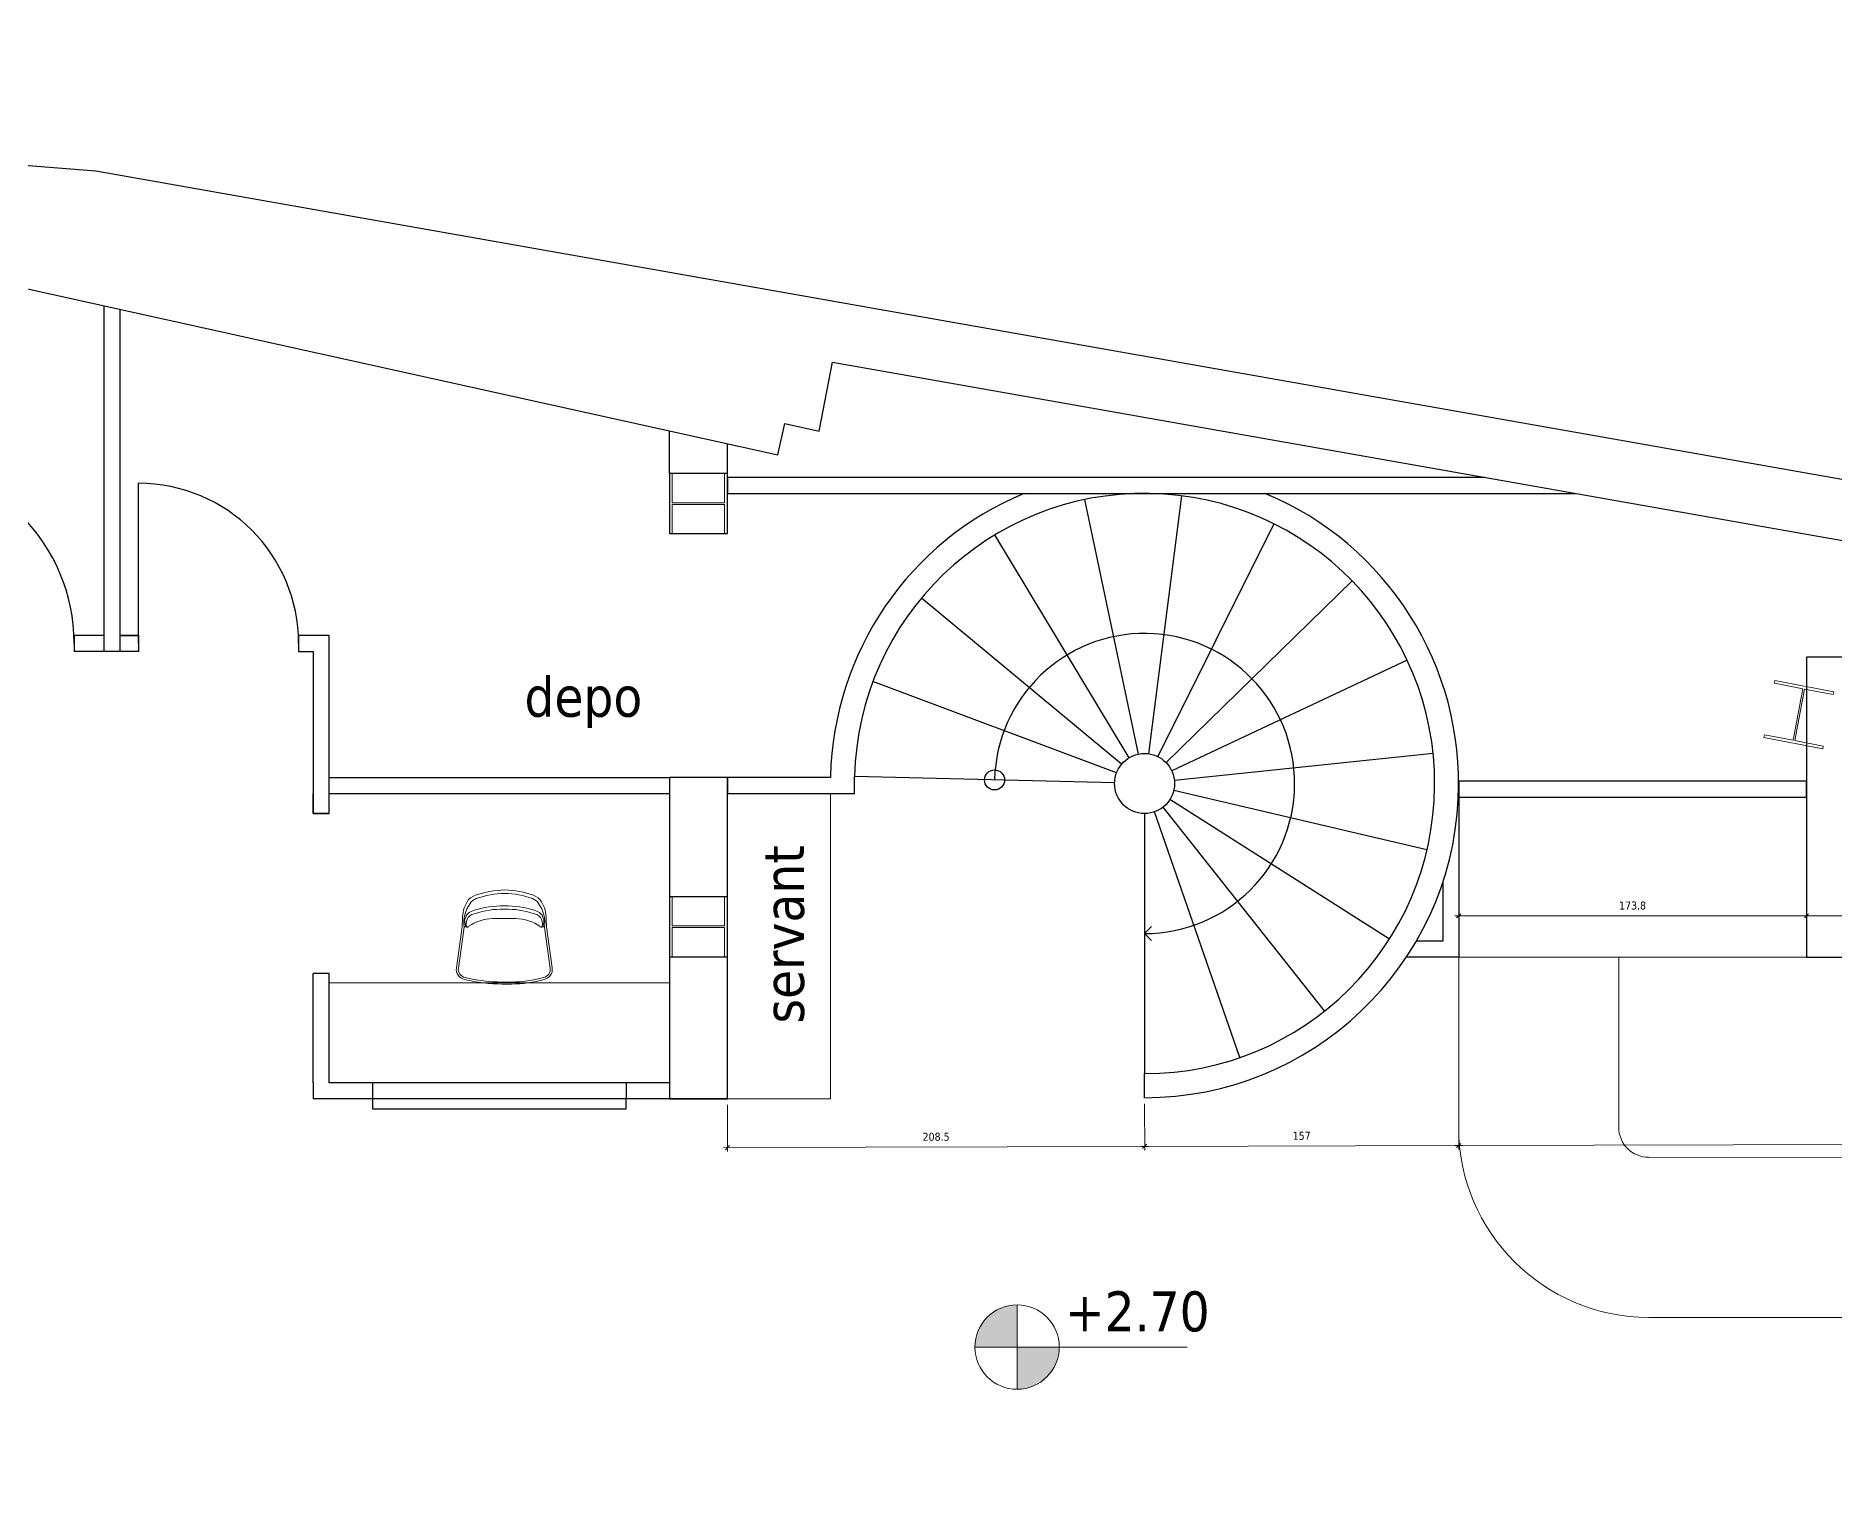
# Model space of a CAD drawing. Header units: centimetres. Extents: x 4865 to 155105, y -10632 to -8826.
# Drawn here: x 5763 to 6662, y -9558 to -8826 of the extents above; entities that cross this region are included whole.
import ezdxf

# ---------------------------------------------------------------- set-up
doc = ezdxf.new("R2010")
doc.units = ezdxf.units.CM
doc.header["$MEASUREMENT"] = 0
doc.header["$PDMODE"] = 3
for name, color, linetype, lineweight in [('ahsap', 34, 'Continuous', 13), ('banko cam', 130, 'Continuous', 9), ('kontra-tefriş', 205, 'Continuous', 18), ('metraj', 7, 'Continuous', 5), ('çıktı', 255, 'Continuous', 5)]:
    doc.layers.add(name, color=color, linetype=linetype, lineweight=lineweight)
doc.layers.add('As Built', color=7, linetype='Continuous', true_color=0x5a5a5a)
doc.layers.add('OLCU', color=63, linetype='Continuous')
doc.styles.get("Standard").update_dxf_attribs({"font": 'tahoma.ttf'})
doc.dimstyles.new('esra 1-20', dxfattribs={"dimscale": 0, "dimtxt": 4, "dimasz": 3, "dimexe": 2, "dimexo": 3, "dimgap": 3, "dimtad": 1, "dimdec": 1, "dimzin": 9, "dimdsep": 46, "dimtxsty": 'Standard', "dimblk": 'OBLIQUE', "dimcen": 2, "dimdle": 2, "dimadec": 0, "dimazin": 0, "dimtfac": 1, "dimtdec": 1, "dimtix": 1, "dimtmove": 1, "dimatfit": 3, "dimldrblk": 'OBLIQUE', "dimfxl": 1, "dimtolj": 1, "dimtzin": 0, "dimlwd": 5, "dimlwe": 5, "dimarcsym": 0})

# ---------------------------------------------------------------- blocks, each defined once
blk = doc.blocks.new('S2')
at = {"layer": 'kontra-tefriş'}
for p, q in [((-11.35, 0), (-6.03, 0)), ((-6.03, 6.36), (-7.79, 6.36)), ((-6.03, 4.73), (-7.79, 4.73)), ((-6.03, 6.36), (-3.56, 6.36)), ((-6.03, 4.73), (-3.56, 4.73)), ((0, 0), (-6.03, 0)), ((-29.64, -24.57), (-26.77, -4.17)), ((-28.64, -24.68), (-25.78, -4.28)), ((-26.77, -4.17), (-26.63, -0.2)), ((17.29, -24.68), (14.43, -4.28)), ((15.42, -4.17), (15.28, -0.2)), ((18.29, -24.57), (15.42, -4.17)), ((-6.86, -32.68), (-6.78, -32.68)), ((-5.37, -31.68), (-6.7, -31.68)), ((-5.37, -32.68), (-6.7, -32.68)), ((-5.37, -31.68), (-2.15, -31.68)), ((-5.37, -32.68), (-2.15, -32.68))]:
    blk.add_line(p, q, dxfattribs=at)
for centre, radius, start, end in [((-18.15, 4.89), 7.08, 107.1637, 149.82457), ((-18.15, 4.89), 5.36, 107.1637, 149.82457), ((-5.12, -29.94), 44.26, 90.31364, 109.97271), ((-5.12, -29.97), 42.57, 90.31593, 110.07021), ((-5.6, -26.46), 40.78, 69.18465, 89.66621), ((-5.6, -26.52), 39.11, 69.05246, 89.66297), ((6.8, 4.89), 5.36, 30.17543, 72.8363), ((6.8, 4.89), 7.08, 30.17543, 72.8363), ((-9.24, -0.29), 17.39, 149.82457, 179.71953), ((-9.73, -2.02), 16.21, 143.65913, 188.02324), ((-20.11, -1.59), 5.36, 154.24347, 207.07892), ((-20.82, -0.44), 4.28, 110.42233, 164.0764), ((-20.36, -2.01), 4.28, 110.59679, 173.05167), ((-11.35, -20.95), 20.95, 90, 126.01163), ((-6.78, -38.15), 44.52, 91.2998, 110.42233), ((-6.78, -38.15), 42.89, 91.2998, 110.59679), ((-4.57, -38.15), 42.89, 69.40321, 88.7002), ((-4.57, -38.15), 44.52, 69.57767, 88.7002), ((9.01, -2.01), 4.28, 6.94833, 69.40321), ((9.47, -0.44), 4.28, 15.9236, 69.57767), ((-1.63, -2.02), 16.21, 351.97676, 36.34087), ((-2.11, -0.29), 17.39, 0.28047, 30.17543), ((8.76, -1.59), 5.36, 332.92108, 25.75653), ((-2.87, -42.97), 44.97, 119.46037, 120.6303), ((-24.29, -3.46), 0.826, 224.43234, 318.44853), ((-20.83, -2.45), 3.89, 165.784, 208.11862), ((0, -20.95), 20.95, 53.98837, 90), ((12.94, -3.46), 0.826, 221.55147, 315.56766), ((9.48, -2.45), 3.89, 331.88138, 14.216), ((-8.49, -42.97), 44.97, 59.3697, 60.53963), ((-24.26, -25.18), 5.42, 173.5544, 256.34639), ((-24.26, -25.18), 4.42, 173.5544, 256.34639), ((12.91, -25.18), 4.42, 283.65361, 6.4456), ((12.91, -25.18), 5.42, 283.65361, 6.4456), ((-6.86, 46.41), 79.09, 256.34639, 270.12254), ((-6.86, 46.41), 78.09, 256.34639, 270.12254), ((-2.02, 27.17), 58.85, 269.8679, 285.73999), ((-2.02, 27.16), 59.84, 269.86801, 285.70967)]:
    blk.add_arc(centre, radius, start, end, dxfattribs=at)
blk = doc.blocks.new('_Oblique')
at = {"layer": 'OLCU', "color": 0}
blk.add_line((-0.35, -0.35), (0.35, 0.35), dxfattribs=at)
blk = doc.blocks.new('*D7')
at = {"layer": 'As Built', "color": 0, "lineweight": 5, "transparency": 16777216}
for p, q in [((6474.43, -9283.65), (6474.43, -9263.96)), ((6648.26, -9283.65), (6648.26, -9263.96)), ((6472.43, -9265.96), (6650.26, -9265.96))]:
    blk.add_line(p, q, dxfattribs=at)
at = {"layer": 'Defpoints', "color": 0, "transparency": 16777216}
for p in [(6648.26, -9265.96), (6474.43, -9286.65), (6648.26, -9286.65)]:
    blk.add_point(p, dxfattribs=at)
at = {"layer": 'As Built', "color": 0, "lineweight": 5, "transparency": 16777216, "xscale": 3, "yscale": 3, "zscale": 3, "rotation": 180}
blk.add_blockref('_Oblique', (6474.43, -9265.96), dxfattribs=at)
at = {"layer": 'As Built', "color": 0, "lineweight": 5, "transparency": 16777216, "xscale": 3, "yscale": 3, "zscale": 3}
blk.add_blockref('_Oblique', (6648.26, -9265.96), dxfattribs=at)
at = {"layer": 'As Built', "color": 0, "transparency": 16777216, "insert": (6561.34, -9260.87), "char_height": 4, "attachment_point": 5}
blk.add_mtext('\\A1;173.8', dxfattribs=at)
blk = doc.blocks.new('*D8')
at = {"layer": 'As Built', "color": 0, "lineweight": 5, "transparency": 16777216}
for p, q in [((6648.26, -9283.65), (6648.26, -9263.96)), ((6798.26, -9283.65), (6798.26, -9263.96)), ((6646.26, -9265.96), (6800.26, -9265.96))]:
    blk.add_line(p, q, dxfattribs=at)
at = {"layer": 'Defpoints', "color": 0, "transparency": 16777216}
for p in [(6798.26, -9265.96), (6648.26, -9286.65), (6798.26, -9286.65)]:
    blk.add_point(p, dxfattribs=at)
at = {"layer": 'As Built', "color": 0, "lineweight": 5, "transparency": 16777216, "xscale": 3, "yscale": 3, "zscale": 3, "rotation": 180}
blk.add_blockref('_Oblique', (6648.26, -9265.96), dxfattribs=at)
at = {"layer": 'As Built', "color": 0, "lineweight": 5, "transparency": 16777216, "xscale": 3, "yscale": 3, "zscale": 3}
blk.add_blockref('_Oblique', (6798.26, -9265.96), dxfattribs=at)
at = {"layer": 'As Built', "color": 0, "transparency": 16777216, "insert": (6723.26, -9260.88), "char_height": 4, "attachment_point": 5}
blk.add_mtext('\\A1;150', dxfattribs=at)
blk = doc.blocks.new('*D16')
at = {"layer": 'As Built', "color": 0, "lineweight": 5, "transparency": 16777216}
for p, q in [((6108.95, -9360.44), (6109.01, -9383.8)), ((6317.44, -9359.86), (6317.5, -9383.22)), ((6107.01, -9381.8), (6319.5, -9381.21))]:
    blk.add_line(p, q, dxfattribs=at)
at = {"layer": 'Defpoints', "color": 0, "transparency": 16777216}
for p in [(6108.94, -9357.44), (6317.43, -9356.86), (6317.5, -9381.22)]:
    blk.add_point(p, dxfattribs=at)
at = {"layer": 'As Built', "color": 0, "lineweight": 5, "transparency": 16777216, "xscale": 3, "yscale": 3, "zscale": 3}
for p, rotation in [((6109.01, -9381.8), 180.159155184384), ((6317.5, -9381.22), 0.1591551843840777)]:
    blk.add_blockref('_Oblique', p, dxfattribs=dict(at, rotation=rotation))
at = {"layer": 'As Built', "color": 0, "transparency": 16777216, "insert": (6213.24, -9376.42), "char_height": 4, "attachment_point": 5, "rotation": 0.15916}
blk.add_mtext('\\A1;208.5', dxfattribs=at)
blk = doc.blocks.new('*D17')
at = {"layer": 'As Built', "color": 0, "lineweight": 5, "transparency": 16777216}
for p, q in [((6317.44, -9359.86), (6317.5, -9383.22)), ((6315.5, -9381.22), (6476.45, -9380.78)), ((6474.44, -9374.65), (6474.46, -9382.78))]:
    blk.add_line(p, q, dxfattribs=at)
at = {"layer": 'Defpoints', "color": 0, "transparency": 16777216}
for p in [(6317.43, -9356.86), (6474.43, -9371.65), (6474.45, -9380.78)]:
    blk.add_point(p, dxfattribs=at)
at = {"layer": 'As Built', "color": 0, "lineweight": 5, "transparency": 16777216, "xscale": 3, "yscale": 3, "zscale": 3}
for p, rotation in [((6317.5, -9381.22), 180.159155184384), ((6474.45, -9380.78), 0.159155184384065)]:
    blk.add_blockref('_Oblique', p, dxfattribs=dict(at, rotation=rotation))
at = {"layer": 'As Built', "color": 0, "transparency": 16777216, "insert": (6395.96, -9375.95), "char_height": 4, "attachment_point": 5, "rotation": 0.15916}
blk.add_mtext('\\A1;157', dxfattribs=at)
blk = doc.blocks.new('*D18')
at = {"layer": 'As Built', "color": 0, "lineweight": 5, "transparency": 16777216}
for p, q in [((6472.45, -9380.79), (7394.78, -9378.22)), ((6474.44, -9374.65), (6474.46, -9382.78)), ((7392.79, -9378.85), (7392.78, -9376.23))]:
    blk.add_line(p, q, dxfattribs=at)
at = {"layer": 'Defpoints', "color": 0, "transparency": 16777216}
for p in [(6474.43, -9371.65), (7392.78, -9378.23), (7392.79, -9381.85)]:
    blk.add_point(p, dxfattribs=at)
at = {"layer": 'As Built', "color": 0, "lineweight": 5, "transparency": 16777216, "xscale": 3, "yscale": 3, "zscale": 3}
for p, rotation in [((6474.45, -9380.78), 180.159155184384), ((7392.78, -9378.23), 0.159155184384065)]:
    blk.add_blockref('_Oblique', p, dxfattribs=dict(at, rotation=rotation))
at = {"layer": 'As Built', "color": 0, "transparency": 16777216, "insert": (6933.6, -9374.41), "char_height": 4, "attachment_point": 5, "rotation": 0.15916}
blk.add_mtext('\\A1;918.3', dxfattribs=at)

msp = doc.modelspace()

# ---------------------------------------------------------------- hatches: boundary and pattern name
at = {"layer": 'banko cam'}
for points in [[(6253.73, -9460.39, 0.414214), (6232.64, -9481.48), (6253.73, -9481.48)], [(6274.82, -9481.48), (6253.73, -9481.48), (6253.73, -9502.57, 0.414214)]]:
    msp.add_hatch(color=0, dxfattribs=at).paths.add_polyline_path(points)

# ---------------------------------------------------------------- linework, layer by layer
at = {"layer": 'ahsap'}
for p, q in [((6474.43, -9371.65), (6474.43, -9286.65)), ((6554.43, -9286.65), (6554.43, -9372.37)), ((6568.87, -9386.66), (7392.79, -9387.05)), ((7392.79, -9466.65), (6569.43, -9466.65))]:
    msp.add_line(p, q, dxfattribs=at)
for points in [[(6108.94, -9357.44), (6160.47, -9357.44), (6160.47, -9204.83), (6108.94, -9204.83)], [(5909.94, -9349.44), (5909.94, -9299.44), (6079.94, -9299.44), (6079.94, -9349.44), (5909.94, -9349.44)]]:
    msp.add_lwpolyline(points, dxfattribs=at)
msp.add_lwpolyline([(6648.26, -9286.65), (6474.43, -9286.65), (6474.43, -9206.65), (6648.26, -9206.65)], close=True, dxfattribs=at)
for radius in [95, 15.02]:
    msp.add_arc((6569.43, -9371.65), radius, 180, 270, dxfattribs=at)
at = {"layer": 'As Built'}
for p, q in [((5797.42, -9133.83), (5797.42, -8961.12)), ((5805.42, -9133.83), (5805.42, -8962.89)), ((6079.94, -9044.95), (6079.94, -9023.54)), ((6108.94, -9044.95), (6108.94, -9029.94)), ((5814.62, -9129.83), (5814.62, -9049.83)), ((6314.34, -9185.18), (6287.58, -9057.96)), ((6335.87, -9056.03), (6319.34, -9184.98)), ((6309.69, -9187.01), (6242.6, -9075.66)), ((6382.12, -9070.09), (6324.12, -9186.43)), ((6421.18, -9098.56), (6328.16, -9189.38)), ((6305.9, -9190.27), (6205.94, -9107.15)), ((5782.42, -9125.83), (5782.42, -9133.83)), ((5814.62, -9125.83), (5805.42, -9125.83)), ((5805.42, -9125.83), (5814.62, -9125.83)), ((5814.62, -9125.83), (5814.62, -9133.83)), ((5894.62, -9125.83), (5894.62, -9133.83)), ((5805.42, -9133.83), (5797.42, -9133.83)), ((5814.62, -9133.83), (5805.42, -9133.83)), ((6448.71, -9138.28), (6331.01, -9193.49)), ((6303.39, -9194.59), (6181.66, -9148.95)), ((6461.65, -9184.85), (6332.35, -9198.3)), ((6160.47, -9196.83), (6108.94, -9196.83)), ((6108.94, -9196.83), (6108.94, -9204.83)), ((6160.47, -9196.4), (6160.47, -9196.83)), ((6302.44, -9199.5), (6172.47, -9196.4)), ((6172.47, -9204.83), (6172.47, -9196.4)), ((5901.94, -9214.83), (5901.94, -9204.83)), ((5909.94, -9214.83), (5909.94, -9204.83)), ((5909.94, -9204.83), (6079.94, -9204.83)), ((6108.94, -9204.83), (6172.47, -9204.83)), ((6407.45, -9313.53), (6326.74, -9211.62)), ((6439.81, -9277.63), (6330.09, -9207.9)), ((6458.57, -9233.08), (6332.03, -9203.29)), ((5909.94, -9214.83), (5901.94, -9214.83)), ((6317.43, -9214.86), (6317.43, -9344.86)), ((6365.09, -9336.8), (6322.36, -9214.02)), ((5901.94, -9349.44), (5901.94, -9294.83)), ((5909.94, -9294.83), (5901.94, -9294.83)), ((5909.94, -9349.44), (5909.94, -9294.83)), ((6317.43, -9356.86), (6317.43, -9344.86)), ((5901.94, -9349.44), (5901.94, -9357.44)), ((6079.94, -9349.44), (5909.94, -9349.44)), ((5931.5, -9349.44), (5931.5, -9357.44)), ((6058.38, -9349.44), (6058.38, -9357.44)), ((6108.94, -9357.44), (5901.94, -9357.44))]:
    msp.add_line(p, q, dxfattribs=at)
at = {"layer": 'As Built', "flags": 128}
for points in [[(8516.44, -9909.94), (8536.44, -9909.94), (8536.44, -9200.28), (7114.02, -9126.98), (5793.19, -8893.85), (4938.08, -8826.27), (4864.65, -9755.44), (4894.74, -9755.44), (4965.49, -8860.25), (5541.38, -8904.56), (6134.18, -9035.52), (6137.63, -9019.9), (6154.79, -9023.69), (6161.41, -8989.3), (7392.79, -9206.65), (7392.79, -9291.85)], [(6487.47, -9046.86), (6108.94, -9046.86), (6108.94, -9054.86), (6532.79, -9054.86)], [(5797.42, -9125.83), (5782.42, -9125.83)], [(5909.94, -9214.83), (5909.94, -9125.83), (5894.62, -9125.83), (5894.62, -9133.83), (5901.94, -9133.83), (5901.94, -9214.83), (5909.94, -9214.83)], [(5797.42, -9133.83), (5782.42, -9133.83)], [(5909.94, -9196.83), (6079.94, -9196.83)], [(6474.43, -9198.65), (6474.43, -9198.65)], [(5909.94, -9204.83), (6079.94, -9204.83)], [(6474.43, -9206.65), (6474.43, -9286.65), (6448.26, -9286.65)], [(6466.43, -9249.35), (6466.43, -9278.65), (6453.23, -9278.65)], [(6317.43, -9274.86), (6320.97, -9271.32)], [(6317.43, -9274.86), (6320.97, -9278.39)], [(5931.5, -9357.44), (5931.5, -9362.44), (6058.38, -9362.44), (6058.38, -9357.44)]]:
    msp.add_lwpolyline(points, dxfattribs=at)
at = {"layer": 'As Built'}
for points in [[(6108.94, -9044.95), (6079.94, -9044.95), (6079.94, -9074.95), (6108.94, -9074.95)], [(6108.94, -9196.83), (6079.94, -9196.83), (6079.94, -9357.44), (6108.94, -9357.44)], [(6108.94, -9256.44), (6079.94, -9256.44), (6079.94, -9286.44), (6108.94, -9286.44)]]:
    msp.add_lwpolyline(points, close=True, dxfattribs=at)
at = {"layer": 'As Built', "flags": 128}
msp.add_lwpolyline([(6648.26, -9136.65), (6648.26, -9286.65), (6798.26, -9286.65), (6798.26, -9136.65)], close=True, dxfattribs=at)
msp.add_lwpolyline([(6648.26, -9198.65), (6474.43, -9198.65, -0.003833), (6474.43, -9201.06), (6474.43, -9206.65), (6648.26, -9206.65)], format="xyb", close=True, dxfattribs=at)
at = {"layer": 'As Built'}
for centre, radius in [((6242.45, -9198.07), 5), ((6317.43, -9199.86), 15)]:
    msp.add_circle(centre, radius, dxfattribs=at)
for centre, radius, start, end in [((5692.42, -9129.83), 90, 0, 90), ((5814.62, -9129.83), 80, 0, 90), ((6317.43, -9199.86), 157, 112.54676, 178.73834), ((6317.43, -9199.86), 145, 270, 178.63391), ((6317.43, -9199.86), 145, 270, 178.63391), ((6317.43, -9199.86), 157, 357.23298, 67.45324), ((6317.43, -9199.86), 75, 270, 178.63391), ((6317.43, -9199.86), 157, 270, 357.23298)]:
    msp.add_arc(centre, radius, start, end, dxfattribs=at)
at = {"layer": 'banko cam', "color": 0}
for p, q in [((6253.73, -9460.39), (6253.73, -9502.57)), ((6232.64, -9481.48), (6338.8, -9481.48))]:
    msp.add_line(p, q, dxfattribs=at)
msp.add_circle((6253.73, -9481.48), 21.09, dxfattribs=at)
at = {"layer": 'metraj', "flags": 128}
for points in [[(6108.94, -9044.95), (6107.54, -9044.95), (6107.54, -9059.52), (6081.34, -9059.52), (6081.34, -9044.95), (6079.94, -9044.95), (6079.94, -9074.95), (6081.34, -9074.95), (6081.34, -9060.37), (6107.54, -9060.37), (6107.54, -9074.95), (6108.94, -9074.95)], [(6642.38, -9178.38), (6647.34, -9152.65), (6661.65, -9155.41), (6661.91, -9154.03), (6632.45, -9148.36), (6632.21, -9149.74), (6646.5, -9152.49), (6641.55, -9178.22), (6627.24, -9175.46), (6626.97, -9176.84), (6656.43, -9182.51), (6656.69, -9181.14)], [(6108.94, -9256.44), (6107.54, -9256.44), (6107.54, -9271.01), (6081.34, -9271.01), (6081.34, -9256.44), (6079.94, -9256.44), (6079.94, -9286.44), (6081.34, -9286.44), (6081.34, -9271.86), (6107.54, -9271.86), (6107.54, -9286.44), (6108.94, -9286.44)]]:
    msp.add_lwpolyline(points, close=True, dxfattribs=at)

# ---------------------------------------------------------------- block references
at = {"layer": 'çıktı'}
msp.add_blockref('S2', (6003.11, -9267.39), dxfattribs=at)

# ---------------------------------------------------------------- texts
at = {"char_height": 20, "width": 259.5784, "attachment_point": 1}
for s, insert in [('depo', (6007.49, -9146.46)), ('+2.70', (6277.68, -9453.65))]:
    msp.add_mtext(s, dxfattribs=dict(at, insert=insert))
at = {"insert": (6127.2, -9319.81), "char_height": 20, "width": 259.5784, "attachment_point": 1, "rotation": 90}
msp.add_mtext('servant', dxfattribs=at)

# ---------------------------------------------------------------- dimensions: what is measured, and where the dimension line sits
at = {"layer": 'As Built'}
for p1, p2, distance, picture, middle in [((6474.43, -9286.65), (6648.26, -9286.65), 20.69, '*D7', (6561.34, -9260.87)), ((6108.94, -9357.44), (6317.43, -9356.86), -24.36, '*D16', (6213.24, -9376.42))]:
    dim = msp.add_aligned_dim(p1=p1, p2=p2, distance=distance, dimstyle='esra 1-20', override={"dimscale": 1, "dimfxl": 0.18}, dxfattribs=at)
    dim.commit()
    dim.dimension.update_dxf_attribs({"geometry": picture, "text_midpoint": middle})
for base, p1, p2, angle, picture, middle in [((6798.26, -9265.96), (6648.26, -9286.65), (6798.26, -9286.65), 180, '*D8', (6723.26, -9260.88)), ((6474.45, -9380.78), (6317.43, -9356.86), (6474.43, -9371.65), 180.15916, '*D17', (6395.96, -9375.95)), ((7392.78, -9378.23), (6474.43, -9371.65), (7392.79, -9381.85), 180.15916, '*D18', (6933.6, -9374.41))]:
    dim = msp.add_linear_dim(base=base, p1=p1, p2=p2, angle=angle, dimstyle='esra 1-20', override={"dimscale": 1, "dimfxl": 0.18}, dxfattribs=at)
    dim.commit()
    dim.dimension.update_dxf_attribs({"geometry": picture, "text_midpoint": middle})

doc.saveas('drawing.dxf')
